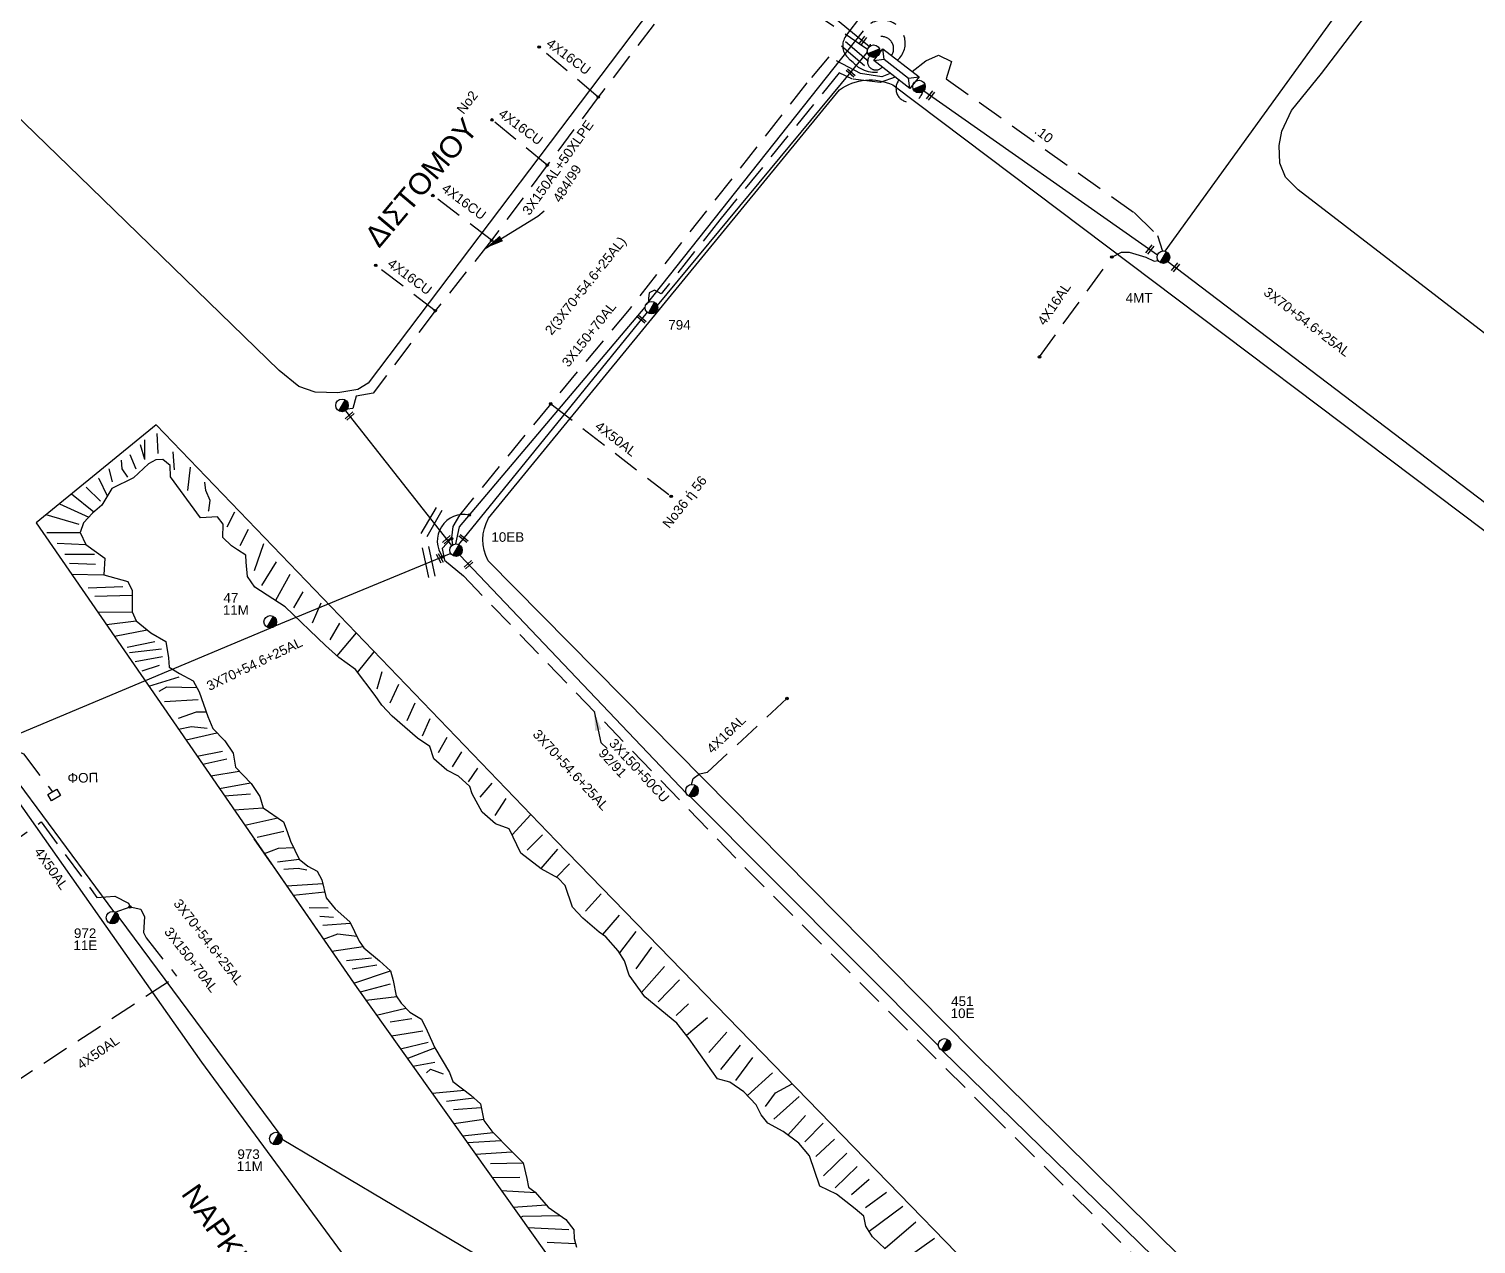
# Model space of a CAD drawing. Header units: millimetres. Extents: x 895 to 1951, y 728 to 1259.
# Drawn here: x 1068 to 1203.8, y 1048.4 to 1162.4 of the extents above; entities that cross this region are included whole.
import ezdxf

# ---------------------------------------------------------------- set-up
doc = ezdxf.new("R2010")
doc.units = ezdxf.units.MM
doc.linetypes.add('DASHED', pattern=[19.05, 12.7, -6.35])
for name, color, linetype in [('Άγνωστα', 7, 'Continuous'), ('Γέφυρες Εναέριου Δικτύου', 7, 'Continuous'), ('Επιγραφές - Σχήματα', 7, 'Continuous'), ('Επιτοίχιο Κουτί', 7, 'Continuous'), ('Καλώδια ΧΤ   3x150+50CU', 7, 'DASHED'), ('Καλώδια ΧΤ   3x150AL+50XLPE', 7, 'DASHED'), ('Μηχανική τομή', 7, 'Continuous'), ('Στύλος ΦΜ', 7, 'Continuous'), ('Στύλος ΦΜ @ 1', 7, 'Continuous'), ('Συνδέσεις', 7, 'Continuous'), ('Συνεστραμμένα ΧΤ   3x70+54.6+25 AL', 7, 'SYN_LINE'), ('Τομή', 7, 'Continuous'), ('Υποσταθμός εναέριος 2 στύλων', 7, 'Continuous'), ('Υποσταθμός πόλεως', 7, 'Continuous'), ('Υπόβαθρο ΔΕΗ', 7, 'Continuous'), ('Υπόγεια καλώδια Δικτύου ΧΤ και Παρ. ΧΤ - 3X150+70 AL', 7, 'DASHED'), ('Υπόγεια καλώδια Παροχών ΧΤ   .10 -', 7, 'DASHED'), ('Υπόγεια καλώδια Παροχών ΧΤ   4x16AL', 7, 'DASHED'), ('Υπόγεια καλώδια Παροχών ΧΤ   4x50AL', 7, 'DASHED')]:
    doc.layers.add(name, color=color, linetype=linetype)
doc.styles.get("Standard").update_dxf_attribs({"font": 'ARIAL.TTF'})
doc.linetypes.add('SYN_LINE', pattern='A,0.5,-0.0001,["/\\/\\/\\/",Standard,S=0.1,R=0,X=0,Y=-0.05],-0.25', length=0.7501)
doc.dimstyles.new('ISO-25', dxfattribs={"dimtxt": 2.5, "dimasz": 2.5, "dimexe": 1.25, "dimexo": 0.625, "dimtad": 1, "dimtxsty": 'Standard', "dimcen": 2.5, "dimadec": 0, "dimazin": 0, "dimtfac": 1, "dimtmove": 0, "dimatfit": 3, "dimfxl": 1, "dimarcsym": 0})

# ---------------------------------------------------------------- blocks, each defined once
blk = doc.blocks.new('ΥΠΟΣΤΑΘΜΟΣ ΕΝΑΕΡΙΟΣ ΕΠΙ 2 ΣΤΥΛΩΝ')
at = {"layer": 'Υποσταθμός εναέριος 2 στύλων', "linetype": 'Continuous'}
for points in [[(-11.97, -2.11, 0.574793), (-8.45, -0.07, 0.268822), (-9.64, 1.98)], [(9.68, -2.15, 0.574793), (13.19, -0.1, 0.268822), (12.01, 1.95)]]:
    blk.add_hatch(color=256, dxfattribs=at).paths.add_polyline_path(points)
for p, q in [((-11.97, -2.11), (-9.64, 1.98)), ((9.68, -2.15), (12.01, 1.95))]:
    blk.add_line(p, q, dxfattribs=at)
for centre in [(-10.81, -0.07), (10.84, -0.1)]:
    blk.add_circle(centre, 2.36, dxfattribs=at)
at = {"layer": 'Υποσταθμός πόλεως', "linetype": 'Continuous', "ltscale": 40}
blk.add_lwpolyline([(-8.57, 2.82), (8.57, 2.82), (8.57, -2.82), (-8.57, -2.82)], close=True, dxfattribs=at)
for points in [[(-5.75, 0), (-8.57, 2.82)], [(-8.57, -2.82), (-5.75, 0)], [(-5.75, 0), (5.75, 0)], [(5.75, 0), (8.57, 2.82)], [(8.57, -2.82), (5.75, 0)]]:
    blk.add_lwpolyline(points, dxfattribs=at)
at = {"layer": 'Υποσταθμός εναέριος 2 στύλων', "ltscale": 40, "flags": 1}
for tag, p in [('ΜΕΤΑΣΧΗΜΑΤΙΣΜΟΣ', (14.09, 2.51)), ('ΙΣΧΥΣ', (14.07, -0.28)), ('ΑΡΙΘΜΟΣ', (14.19, -3))]:
    blk.add_attdef(tag, p, '', height=1.8, dxfattribs=at)
blk = doc.blocks.new('ΥΠΑΡΧΩΝ ΤΣΙΜΕΝΤΕΝΙΟΣ ΣΤΥΛΟΣ')
at = {"layer": 'Στύλος ΦΜ'}
blk.add_hatch(color=7, dxfattribs=at).paths.add_polyline_path([(-1.29, -2.28, 0.574793), (2.62, 0, 0.268822), (1.3, 2.27)])
at = {"layer": 'Στύλος ΦΜ', "color": 7}
blk.add_line((-1.29, -2.28), (1.3, 2.27), dxfattribs=at)
blk.add_circle((0, 0), 2.62, dxfattribs=at)
at = {"layer": 'Στύλος ΦΜ', "flags": 4}
for tag, p in [('ΑΡΙΘΜΟΣ', (-4.68, 8.05)), ('ΤΥΠΟΣ', (-4.91, 3.03))]:
    blk.add_attdef(tag, p, '', height=4, dxfattribs=at)
blk = doc.blocks.new('ΜΗΧΑΝΙΚΗ ΤΟΜΗ')
at = {"layer": 'Μηχανική τομή', "ltscale": 40}
for p, q in [((-1.89, 0.78), (1.89, 0.78)), ((1.89, 0), (-1.89, 0))]:
    blk.add_line(p, q, dxfattribs=at)
blk = doc.blocks.new('ΤΟΜΗ')
at = {"layer": 'Τομή', "ltscale": 40}
for p, q in [((-5.68, 0), (5.68, 0)), ((5.68, -2.33), (-5.68, -2.33))]:
    blk.add_line(p, q, dxfattribs=at)
blk = doc.blocks.new('_ΣΥΝΔΕΣΗ')
at = {"layer": 'Συνδέσεις', "linetype": 'SYN_LINE', "ltscale": 40}
blk.add_hatch(color=256, dxfattribs=at).paths.add_polyline_path([(0.5, -0.01, 1), (-0.5, -0.01, 1)])
at = {"layer": 'Συνδέσεις'}
blk.add_circle((0, -0.01), 0.5, dxfattribs=at)
blk = doc.blocks.new('ΕΠΙΤΟΙΧΙΟ ΚΟΥΤΙ')
at = {"layer": 'Επιτοίχιο Κουτί', "ltscale": 40}
blk.add_lwpolyline([(-2.06, 1.35), (1.86, 1.35), (1.86, -1.39), (-2.06, -1.39)], close=True, dxfattribs=at)

msp = doc.modelspace()

# ---------------------------------------------------------------- linework, layer by layer
at = {"layer": 'Άγνωστα', "color": 85, "linetype": 'DASHED', "ltscale": 0.2}
msp.add_lwpolyline([(1149.52, 1159.49, 1.154005), (1146.31, 1162.24, 1.0253)], format="xyb", dxfattribs=at)
msp.add_lwpolyline([(1064.92, 1095.07), (1066.3, 1094.93), (1067.48, 1094.37), (1070.21, 1090.82)], dxfattribs=at)
at = {"layer": 'Άγνωστα', "color": 30, "linetype": 'DASHED', "ltscale": 0.2}
msp.add_arc((1148.02, 1160.56), 1.14, 326.1325, 169.0576, dxfattribs=at)
at = {"layer": 'Άγνωστα', "color": 173, "linetype": 'DASHED', "ltscale": 0.2}
msp.add_arc((1150.65, 1156.81), 1.27, 141.2798, 347.0829, dxfattribs=at)
at = {"layer": 'Γέφυρες Εναέριου Δικτύου'}
msp.add_arc((1108.83, 1114.35), 2.5, 78.1595, 216.7242, dxfattribs=at)
at = {"layer": 'Καλώδια ΧΤ   3x150+50CU', "color": 151, "ltscale": 0.2}
msp.add_lwpolyline([(1107.67, 1114.59), (1106.79, 1113.64), (1107.02, 1112.57), (1108.78, 1111.08), (1135.2, 1083.71), (1157.87, 1061.05), (1178.26, 1040.84), (1196.32, 1022.76), (1198.11, 1022.6)], dxfattribs=at)
at = {"layer": 'Καλώδια ΧΤ   3x150AL+50XLPE', "color": 27, "ltscale": 0.2}
msp.add_lwpolyline([(1146.71, 1160.49), (1132.04, 1170.43), (1131.03, 1169.11), (1126.69, 1162.87), (1121.44, 1156.02), (1116.65, 1149.63), (1111.43, 1142.58), (1106.14, 1135.96), (1100.32, 1128.23), (1098.72, 1127.96), (1098.39, 1126.78), (1097.87, 1126.74)], dxfattribs=at)
msp.add_arc((1147.49, 1159.34), 0.783, 132.0831, 319.1475, dxfattribs=at)
at = {"layer": 'Συνεστραμμένα ΧΤ   3x70+54.6+25 AL', "color": 30, "ltscale": 20}
msp.add_lwpolyline([(1127.16, 1177.05), (1146.9, 1160.77)], dxfattribs=at)
at = {"layer": 'Συνεστραμμένα ΧΤ   3x70+54.6+25 AL', "color": 173, "ltscale": 20}
for points in [[(1174.63, 1141.56), (1191.83, 1165.32)], [(1151.99, 1156.61), (1173.93, 1141.2)]]:
    msp.add_lwpolyline(points, dxfattribs=at)
at = {"layer": 'Συνεστραμμένα ΧΤ   3x70+54.6+25 AL', "color": 85, "ltscale": 20}
for points in [[(1146.31, 1162.24), (1125.94, 1136.55)], [(1108.08, 1114.09), (1108.4, 1115.7), (1125.84, 1136.3)], [(1107.59, 1113.18), (1091.08, 1106.37)], [(1090.66, 1106.19), (1064.97, 1095.4)], [(1064.8, 1094.6), (1075.94, 1079.59)], [(1076.44, 1079.04), (1091.46, 1058.8)], [(1091.77, 1058.21), (1117.06, 1043.2)]]:
    msp.add_lwpolyline(points, dxfattribs=at)
at = {"layer": 'Συνεστραμμένα ΧΤ   3x70+54.6+25 AL', "color": 6, "ltscale": 20}
for points in [[(1146.69, 1160.23), (1144.23, 1157.28), (1126.98, 1136.46)], [(1126.03, 1135.82), (1108.33, 1114.04)], [(1108.43, 1113.02), (1129.71, 1090.67)], [(1130.06, 1090.37), (1153.34, 1067.03)], [(1153.71, 1066.54), (1177.53, 1043.31)]]:
    msp.add_lwpolyline(points, dxfattribs=at)
at = {"layer": 'Συνεστραμμένα ΧΤ   3x70+54.6+25 AL', "color": 2, "ltscale": 20}
msp.add_lwpolyline([(1174.91, 1140.58), (1215.83, 1109.49)], dxfattribs=at)
at = {"layer": 'Συνεστραμμένα ΧΤ   3x70+54.6+25 AL', "color": 27, "ltscale": 20}
msp.add_lwpolyline([(1097.71, 1126.58), (1107.67, 1113.92)], dxfattribs=at)
at = {"layer": 'Υπόβαθρο ΔΕΗ'}
for points in [[(1213.21, 1127.22), (1187.12, 1147.32), (1185.93, 1148.51), (1185.4, 1149.8), (1185.35, 1151.47), (1185.61, 1152.81), (1186.51, 1154.75), (1189.33, 1158.22), (1246.87, 1233.67)], [(1048.81, 1171.77), (1061.18, 1205.09), (1086.81, 1205.52), (1128.32, 1173.85), (1129.33, 1172.96), (1129.88, 1171.91), (1130.23, 1170.76), (1129.99, 1169.25), (1129.4, 1168.26), (1128.28, 1166.79), (1099.85, 1129.16), (1098.87, 1128.57), (1096.98, 1128.25), (1094.86, 1128.31), (1093.35, 1128.86), (1091.5, 1130.36), (1073.81, 1147.53), (1048.81, 1171.77)], [(1187.27, 1014.4), (1117.49, 1086.23), (1079.93, 1125.25), (1068.67, 1116.07), (1098.78, 1072.45), (1153.53, 995.56), (1187.27, 1014.4)], [(1078.89, 1122), (1078.48, 1123.37)], [(1078.89, 1122), (1078.89, 1123.86)], [(1080.14, 1122.58), (1080.14, 1122.63), (1080.05, 1124.44)], [(1148.37, 1047.94), (1147.19, 1049.05), (1146.56, 1050.06), (1146.37, 1051.01), (1145.54, 1051.69), (1143.8, 1053.06), (1142.24, 1053.82), (1141.27, 1056.65), (1140.26, 1057.85), (1138.78, 1058.93), (1137.35, 1059.74), (1136.74, 1060.51), (1136.25, 1061.46), (1135.11, 1062.66), (1133.78, 1063.56), (1132.62, 1063.89), (1129.97, 1067.64), (1128.81, 1069.11), (1125.8, 1071.58), (1124.34, 1073.61), (1123.91, 1074.95), (1123.32, 1075.9), (1122.14, 1077.2), (1121.53, 1077.64), (1119.98, 1078.95), (1119.03, 1079.99), (1118.33, 1082.03), (1117.69, 1082.72), (1116.08, 1083.59), (1114.17, 1085.07), (1113.08, 1087.34), (1111.79, 1087.82), (1110.55, 1088.9), (1109.61, 1090.62), (1109.37, 1091.31), (1108.33, 1092.29), (1107.22, 1092.85), (1106.01, 1093.9), (1105.64, 1095.07), (1104.47, 1095.87), (1102.08, 1097.93), (1101.12, 1098.94), (1100.49, 1099.86), (1098.65, 1102.29), (1097.08, 1103.42), (1095.83, 1104.54), (1092.04, 1108.19), (1089.19, 1110.01), (1088.51, 1111.04), (1088.39, 1112.38), (1088.35, 1113.04), (1087.59, 1113.52), (1087, 1113.91), (1086.21, 1114.69), (1086.23, 1115.95), (1085.7, 1116.63), (1084.1, 1116.53), (1081.3, 1120.38), (1081.27, 1121.44), (1080.57, 1122.01), (1079.91, 1121.98), (1079.24, 1121.59), (1077.82, 1120.28), (1075.78, 1119.28), (1074.84, 1117.73), (1073.96, 1116.96), (1073.12, 1116.07), (1072.82, 1115.17), (1073.35, 1114.02), (1075.13, 1112.74), (1075.04, 1111.19), (1077.28, 1110.55), (1077.7, 1109.72), (1077.7, 1107.72), (1078.06, 1106.87), (1079.45, 1105.75), (1080.86, 1104.92), (1081.11, 1103.38), (1081.17, 1102.52), (1082.14, 1101.93), (1083.42, 1101.22), (1083.97, 1100.21), (1084.78, 1097.88), (1085.26, 1096.75), (1086.38, 1095.6), (1087.16, 1094.44), (1087.4, 1093.14), (1088.86, 1091.6), (1089.67, 1090.39), (1090, 1089.32), (1091.9, 1088.01), (1092.23, 1087.11), (1092.54, 1086.19), (1093.37, 1084.5), (1094.17, 1083.85), (1095.06, 1083.37), (1095.5, 1082.55), (1095.91, 1080.87), (1096.73, 1079.85), (1098.12, 1078.61), (1099.01, 1076.8), (1099.44, 1076.19), (1100.89, 1074.96), (1101.94, 1074.01), (1102.19, 1073.1), (1102.46, 1071.68), (1102.94, 1070.98), (1103.74, 1070.15), (1104.84, 1069.5), (1105.37, 1068.38), (1106.09, 1066.79), (1107.49, 1064.49), (1107.78, 1063.64), (1109.48, 1062.34), (1110.39, 1061.54), (1110.71, 1059.99), (1111.46, 1058.96), (1113.29, 1057.09), (1114.38, 1056.01), (1114.72, 1054.52), (1114.9, 1053.71), (1115.53, 1053.26), (1116.74, 1051.84), (1118.38, 1050.69), (1119.14, 1049.73), (1119.17, 1048.9), (1119.4, 1048.1)], [(1076.67, 1121.94), (1076.71, 1121.14), (1077.25, 1120.34)], [(1078.08, 1121.09), (1077.5, 1122.45)], [(1081.51, 1122.71), (1081.64, 1121.03)], [(1075.49, 1121.12), (1075.8, 1119.9)], [(1083.14, 1121.3), (1083.15, 1121.3), (1082.88, 1119.1)], [(1073.38, 1119.42), (1074.73, 1118.1)], [(1074.52, 1120.24), (1074.55, 1120.21), (1075.36, 1118.59)], [(1084.83, 1117.17), (1084.89, 1117.22), (1085, 1118.17), (1084.6, 1119.11), (1084.5, 1119.88)], [(1070.87, 1117.86), (1073.61, 1116.59)], [(1072, 1118.78), (1074.09, 1117.08)], [(1069.59, 1116.83), (1072.69, 1115.93)], [(1087.3, 1117.06), (1086.59, 1115.67)], [(1069.67, 1115.14), (1072.82, 1115.17)], [(1088.57, 1115.45), (1087.81, 1113.91)], [(1070.65, 1114.16), (1073.35, 1114.02)], [(1089.16, 1111.58), (1090.06, 1114.11)], [(1071.36, 1113.11), (1074.17, 1113.13)], [(1091.22, 1112.41), (1089.83, 1110.18)], [(1071.81, 1112.27), (1074.26, 1112.17)], [(1072, 1111.25), (1075.04, 1111.19)], [(1092.48, 1111.22), (1091.14, 1108.77)], [(1073.57, 1109.95), (1076.81, 1110.1)], [(1074.19, 1109.19), (1077.7, 1109.26)], [(1092.86, 1108.08), (1093.75, 1109.58)], [(1094.63, 1106.67), (1095.42, 1108.55)], [(1074.46, 1107.69), (1077.7, 1107.72)], [(1075.27, 1106.52), (1078.06, 1106.87)], [(1076.02, 1105.42), (1079.1, 1106.03)], [(1096.29, 1105.07), (1097.19, 1106.65)], [(1098.72, 1105.73), (1096.91, 1103.57)], [(1077.22, 1104.4), (1079.81, 1104.94)], [(1077.45, 1103.89), (1080.43, 1104.25)], [(1077.97, 1103.06), (1080.55, 1103.52)], [(1098.84, 1102.03), (1100.42, 1103.96)], [(1078.62, 1102.18), (1080.26, 1102.69)], [(1079.25, 1100.75), (1082.09, 1101.61)], [(1100.68, 1100.49), (1101.16, 1102.11)], [(1080.22, 1100.26), (1080.93, 1100.66), (1083.75, 1100.61)], [(1102.68, 1100.88), (1101.88, 1099.14)], [(1080.74, 1099.3), (1083.88, 1099.47)], [(1104.22, 1099.13), (1103.48, 1097.49)], [(1082.04, 1097.72), (1083.73, 1098.33), (1084.63, 1098.32)], [(1104.94, 1096.06), (1105.65, 1097.69)], [(1082.04, 1096.71), (1083.26, 1096.95), (1084.72, 1096.79)], [(1082.75, 1095.69), (1085.64, 1096.36)], [(1106.44, 1094.51), (1107.25, 1095.96)], [(1083.78, 1094.18), (1086.16, 1094.65)], [(1084.32, 1093.4), (1086.59, 1093.91)], [(1108.59, 1094.57), (1107.72, 1093.18)], [(1085.07, 1092.31), (1087.75, 1092.77)], [(1109.27, 1091.77), (1110.14, 1093.04)], [(1085.88, 1091.14), (1088.81, 1091.66)], [(1110.36, 1090.31), (1111.48, 1091.64)], [(1086.37, 1090.44), (1088.79, 1090.63)], [(1087.26, 1089.14), (1090, 1089.32)], [(1111.76, 1088.59), (1112.78, 1090.2)], [(1088.27, 1087.68), (1091.35, 1088.39)], [(1113.35, 1086.77), (1115.12, 1088.69)], [(1091.92, 1087.09), (1089.42, 1086.53)], [(1114.76, 1085.33), (1116.21, 1086.77)], [(1089.15, 1086.4), (1098.78, 1072.45)], [(1090.79, 1084.02), (1089.15, 1086.4)], [(1090.1, 1085.03), (1091.42, 1085.54), (1091.42, 1085.54), (1092.83, 1085.6)], [(1117.62, 1085.45), (1116.04, 1083.62)], [(1091.32, 1084.25), (1093.37, 1084.5)], [(1118.74, 1084.07), (1117.53, 1082.81)], [(1091.92, 1083.57), (1093.26, 1083.67), (1094.08, 1083.5)], [(1092.2, 1081.99), (1095.58, 1082.21)], [(1092.8, 1081.11), (1095.77, 1081.45)], [(1121.72, 1081.24), (1120.23, 1079.62)], [(1094.31, 1079.98), (1096.08, 1079.94)], [(1095.32, 1079.16), (1096.6, 1079.07)], [(1095.59, 1078.31), (1098.18, 1078.48)], [(1123.4, 1079.25), (1121.84, 1077.42)], [(1095.66, 1076.98), (1097, 1077.48), (1098.77, 1077.27)], [(1124.97, 1077.71), (1123.44, 1075.7)], [(1096.42, 1075.87), (1099.36, 1076.29)], [(1125, 1074.22), (1126.47, 1076.23)], [(1097.81, 1075), (1100.16, 1075.25)], [(1098.35, 1074.22), (1100.66, 1074.57)], [(1127.64, 1074.44), (1125.51, 1071.99)], [(1098.49, 1072.87), (1101.94, 1074.01)], [(1129.05, 1073.17), (1127.06, 1071.11)], [(1101.92, 1072.77), (1099.1, 1072.01)], [(1102.53, 1071.58), (1099.64, 1071.25)], [(1100.62, 1069.87), (1103.39, 1070.51)], [(1129.92, 1070.92), (1128.76, 1069.82)], [(1101.9, 1069.22), (1103.93, 1069.55)], [(1131.69, 1069.61), (1129.73, 1067.94)], [(1102.02, 1067.91), (1104.96, 1068.4)], [(1133.49, 1068.26), (1131.82, 1066.37)], [(1102.87, 1066.71), (1105.46, 1067.32)], [(1103.51, 1065.81), (1106.09, 1066.79)], [(1134.77, 1067.05), (1132.92, 1064.77)], [(1104.04, 1065.06), (1106.11, 1065.46)], [(1135.9, 1065.9), (1134.33, 1063.72)], [(1105.33, 1064.45), (1105.68, 1064.79), (1106.88, 1064.36)], [(1137.79, 1064.46), (1135.43, 1062.32)], [(1105.84, 1062.54), (1108.87, 1062.81)], [(1137.13, 1061.3), (1138.07, 1062.57), (1139.65, 1063.41)], [(1140.28, 1062.22), (1137.93, 1060.1)], [(1107.2, 1061.8), (1109.77, 1062.09)], [(1107.86, 1061.02), (1110.46, 1061.2)], [(1107.88, 1059.68), (1110.69, 1060.1)], [(1140.88, 1060.46), (1139.22, 1058.61)], [(1142.56, 1059.74), (1140.84, 1057.98)], [(1108.68, 1058.54), (1111.56, 1058.85)], [(1112.31, 1058.08), (1109.15, 1057.89)], [(1141.85, 1056.6), (1143.62, 1058.21)], [(1109.91, 1056.82), (1113.34, 1057.03)], [(1144.78, 1056.92), (1142.59, 1054.79)], [(1111.33, 1055.95), (1114.38, 1056.01)], [(1143.68, 1053.65), (1145.74, 1055.67)], [(1114.08, 1054.63), (1111.5, 1054.59), (1111.5, 1054.59)], [(1146.85, 1054.43), (1145.19, 1052.99)], [(1112.33, 1053.42), (1115.57, 1053.21)], [(1148.48, 1053.21), (1146.51, 1051.77)], [(1113.44, 1051.85), (1116.54, 1052.07)], [(1150.03, 1051.9), (1146.87, 1049.56)], [(1114.15, 1050.86), (1114.37, 1050.99), (1117.86, 1051.05)], [(1114.8, 1049.95), (1118.69, 1049.76)], [(1151.23, 1050.43), (1148.35, 1047.95)], [(1116.64, 1048.57), (1119.31, 1048.42)], [(1153.01, 1048.89), (1150.39, 1047.05)]]:
    msp.add_lwpolyline(points, dxfattribs=at)
for points in [[(1111.13, 1116.49), (1144.08, 1156.7, -0.271454), (1149.09, 1157.15), (1222.31, 1101.99), (1272.45, 1064.27, -0.430541), (1271.9, 1059.85), (1236.56, 1040.71), (1204.23, 1023.25, -0.299495), (1199.02, 1024.49), (1156.53, 1066.51), (1111.1, 1112.51, -0.251207), (1111.13, 1116.49, -3.296334)], [(1052.06, 1004.11), (1052.06, 1004.11), (1102.95, 1031.68, 0.303533), (1105.5, 1036.51), (1084.22, 1065.45), (1064.83, 1092.99, 0.315464), (1063.28, 1093.54), (1023.76, 1091.37), (998.91, 1089.83), (1046.25, 1005.99, 0.333652), (1052.06, 1004.11, 20.832284)]]:
    msp.add_lwpolyline(points, format="xyb", dxfattribs=at)
at = {"layer": 'Υπόγεια καλώδια Δικτύου ΧΤ και Παρ. ΧΤ - 3X150+70 AL', "color": 1, "ltscale": 0.2}
msp.add_lwpolyline([(1148.42, 1158.57, -0.322886), (1145.36, 1159.26), (1145.07, 1159.49), (1144.82, 1159.76, -0.359711), (1144.66, 1161.72), (1153.57, 1173.17), (1144.36, 1179.19, -0.339477), (1144.34, 1180.08), (1148.19, 1184.9), (1149.66, 1186.81)], format="xyb", dxfattribs=at)
at = {"layer": 'Υπόγεια καλώδια Δικτύου ΧΤ και Παρ. ΧΤ - 3X150+70 AL', "color": 151, "ltscale": 0.2}
msp.add_lwpolyline([(1148.83, 1158.24), (1148.04, 1157.9), (1146.05, 1158.22), (1143.09, 1159.8), (1141.01, 1157.35), (1124.34, 1136.08), (1116.98, 1127.23), (1108.4, 1116.79), (1107.8, 1115.72), (1107.66, 1114.66), (1107.77, 1113.99)], dxfattribs=at)
at = {"layer": 'Υπόγεια καλώδια Δικτύου ΧΤ και Παρ. ΧΤ - 3X150+70 AL', "color": 6, "ltscale": 0.2}
msp.add_lwpolyline([(1149.31, 1157.87), (1147.89, 1157.39), (1145.31, 1157.69), (1144.05, 1158.28), (1132.85, 1144.5), (1127.35, 1137.56), (1126.73, 1137.91), (1126.21, 1137.66), (1126.14, 1137.1), (1126.16, 1136.77)], dxfattribs=at)
at = {"layer": 'Υπόγεια καλώδια Δικτύου ΧΤ και Παρ. ΧΤ - 3X150+70 AL', "color": 85, "ltscale": 0.2}
msp.add_lwpolyline([(1076.1, 1079.54), (1077.49, 1080.02), (1078.49, 1079.82), (1078.85, 1079.1), (1078.77, 1077.61), (1079, 1077.11), (1081.86, 1073.53)], dxfattribs=at)
at = {"layer": 'Υπόγεια καλώδια Παροχών ΧΤ   .10 -', "color": 2, "ltscale": 0.2}
msp.add_lwpolyline([(1150.89, 1158.42), (1152.19, 1159.42), (1153.37, 1159.94), (1154.6, 1159.34), (1154.08, 1157.74), (1171.72, 1145.17), (1173.93, 1143.03), (1174.39, 1141.57)], dxfattribs=at)
at = {"layer": 'Υπόγεια καλώδια Παροχών ΧΤ   4x16AL', "color": 173, "ltscale": 0.2}
msp.add_lwpolyline([(1162.85, 1131.64), (1169.64, 1141), (1170.54, 1141.45), (1171.26, 1141.47), (1172.82, 1140.98), (1173.62, 1140.62), (1173.98, 1140.68)], dxfattribs=at)
at = {"layer": 'Υπόγεια καλώδια Παροχών ΧΤ   4x16AL', "color": 6, "ltscale": 0.2}
msp.add_lwpolyline([(1130.18, 1091.52), (1130.34, 1092.06), (1130.93, 1092.52), (1131.69, 1092.65), (1139.15, 1099.58)], dxfattribs=at)
at = {"layer": 'Υπόγεια καλώδια Παροχών ΧΤ   4x50AL', "color": 27, "ltscale": 0.2}
for points in [[(1121.44, 1156.02), (1115.89, 1160.71)], [(1116.65, 1149.63), (1111.46, 1153.88)], [(1111.43, 1142.58), (1105.91, 1146.78)], [(1106.14, 1135.96), (1100.56, 1140.23)]]:
    msp.add_lwpolyline(points, dxfattribs=at)
at = {"layer": 'Υπόγεια καλώδια Παροχών ΧΤ   4x50AL', "color": 151, "ltscale": 0.2}
msp.add_lwpolyline([(1116.98, 1127.23), (1128.28, 1118.55)], dxfattribs=at)
at = {"layer": 'Υπόγεια καλώδια Παροχών ΧΤ   4x50AL', "color": 85, "ltscale": 0.2}
for points in [[(1062.66, 1083.37), (1069.15, 1087.99), (1074.39, 1080.9), (1076.06, 1081.04), (1077.35, 1080.36), (1077.49, 1080.02)], [(1066.22, 1063.27), (1081.86, 1073.53)]]:
    msp.add_lwpolyline(points, dxfattribs=at)

# ---------------------------------------------------------------- block references
at = {"layer": 'Επιτοίχιο Κουτί', "xscale": 0.2500000000000108, "yscale": 0.2500000000000108, "zscale": 0.2500000000000108, "rotation": 30.57398462607389}
msp.add_blockref('ΕΠΙΤΟΙΧΙΟ ΚΟΥΤΙ', (1070.39, 1090.54), dxfattribs=at)
at = {"layer": 'Μηχανική τομή'}
for p, xscale, yscale, zscale, rotation in [((1146.33, 1161.24), 0.2499999999999843, 0.2499999999999843, 0.2499999999999843, 51.61256233320745), ((1145.18, 1158.35), 0.2500000000000617, 0.2500000000000617, 0.2500000000000617, 140.4660780328317), ((1152.69, 1156.11), 0.2499999999999843, 0.2499999999999843, 0.2499999999999843, 51.61256233320745), ((1173.29, 1141.65), 0.2499999999999843, 0.2499999999999843, 0.2499999999999843, 51.61256233320745), ((1175.7, 1139.98), 0.2499999999999843, 0.2499999999999843, 0.2499999999999843, 51.61256233320745), ((1125.57, 1135.25), 0.2500000000000617, 0.2500000000000617, 0.2500000000000617, 140.4660780328317), ((1098.04, 1126.15), 0.2500000000000907, 0.2500000000000907, 0.2500000000000907, 222.5948263714666), ((1107.18, 1114.54), 0.2500000000000907, 0.2500000000000907, 0.2500000000000907, 222.5948263714666), ((1108.85, 1114.67), 0.2500000000000617, 0.2500000000000617, 0.2500000000000617, 140.4660780328317), ((1106.64, 1112.78), 0.2500000000000813, 0.2500000000000813, 0.2500000000000813, 119.006759344745), ((1109.2, 1112.21), 0.2500000000000907, 0.2500000000000907, 0.2500000000000907, 222.5948263714666)]:
    msp.add_blockref('ΜΗΧΑΝΙΚΗ ΤΟΜΗ', p, dxfattribs=dict(at, xscale=xscale, yscale=yscale, zscale=zscale, rotation=rotation))
at = {"layer": 'Στύλος ΦΜ @ 1', "ltscale": 40}
ref = msp.add_blockref('ΥΠΑΡΧΩΝ ΤΣΙΜΕΝΤΕΝΙΟΣ ΣΤΥΛΟΣ', (1174.48, 1140.99), dxfattribs=dict(at, xscale=0.2249999999999091, yscale=0.2249999999999091, zscale=0.2249999999999091))
ref.add_attrib('ΤΥΠΟΣ', '4MT', (1170.94, 1136.72), dxfattribs={"layer": 'Στύλος ΦΜ', "height": 0.9, "flags": 4})
ref = msp.add_blockref('ΥΠΑΡΧΩΝ ΤΣΙΜΕΝΤΕΝΙΟΣ ΣΤΥΛΟΣ', (1126.43, 1136.25), dxfattribs=dict(at, xscale=0.2249999999999091, yscale=0.2249999999999091, zscale=0.2249999999999091))
ref.add_attrib('ΤΥΠΟΣ', '794', (1128.01, 1134.19), dxfattribs={"layer": 'Στύλος ΦΜ', "height": 0.9, "flags": 4})
at = {"layer": 'Στύλος ΦΜ @ 1', "ltscale": 40, "xscale": 0.2249999999999091, "yscale": 0.2249999999999091, "zscale": 0.2249999999999091}
for p in [(1097.39, 1127.08), (1130.24, 1090.93)]:
    msp.add_blockref('ΥΠΑΡΧΩΝ ΤΣΙΜΕΝΤΕΝΙΟΣ ΣΤΥΛΟΣ', p, dxfattribs=at)
at = {"layer": 'Στύλος ΦΜ @ 1', "ltscale": 40}
ref = msp.add_blockref('ΥΠΑΡΧΩΝ ΤΣΙΜΕΝΤΕΝΙΟΣ ΣΤΥΛΟΣ', (1108.09, 1113.5), dxfattribs=dict(at, xscale=0.2249999999999091, yscale=0.2249999999999091, zscale=0.2249999999999091))
ref.add_attrib('ΤΥΠΟΣ', '10EB', (1111.41, 1114.28), dxfattribs={"layer": 'Στύλος ΦΜ', "height": 0.9, "flags": 4})
ref = msp.add_blockref('ΥΠΑΡΧΩΝ ΤΣΙΜΕΝΤΕΝΙΟΣ ΣΤΥΛΟΣ', (1090.65, 1106.77), dxfattribs=dict(at, xscale=0.2249999999999091, yscale=0.2249999999999091, zscale=0.2249999999999091))
ref.add_attrib('ΤΥΠΟΣ', '11M', (1086.2, 1107.43), dxfattribs={"layer": 'Στύλος ΦΜ', "height": 0.9, "flags": 4})
ref.add_attrib('ΑΡΙΘΜΟΣ', '47', (1086.26, 1108.57), dxfattribs={"layer": 'Στύλος ΦΜ', "height": 0.9, "flags": 4})
ref = msp.add_blockref('ΥΠΑΡΧΩΝ ΤΣΙΜΕΝΤΕΝΙΟΣ ΣΤΥΛΟΣ', (1075.85, 1079.01), dxfattribs=dict(at, xscale=0.2249999999999091, yscale=0.2249999999999091, zscale=0.2249999999999091))
ref.add_attrib('ΤΥΠΟΣ', '11E', (1072.18, 1075.97), dxfattribs={"layer": 'Στύλος ΦΜ', "height": 0.9, "flags": 4})
ref.add_attrib('ΑΡΙΘΜΟΣ', '972', (1072.23, 1077.1), dxfattribs={"layer": 'Στύλος ΦΜ', "height": 0.9, "flags": 4})
ref = msp.add_blockref('ΥΠΑΡΧΩΝ ΤΣΙΜΕΝΤΕΝΙΟΣ ΣΤΥΛΟΣ', (1153.93, 1067.08), dxfattribs=dict(at, xscale=0.2249999999999091, yscale=0.2249999999999091, zscale=0.2249999999999091))
ref.add_attrib('ΤΥΠΟΣ', '10E', (1154.51, 1069.59), dxfattribs={"layer": 'Στύλος ΦΜ', "height": 0.9, "flags": 4})
ref.add_attrib('ΑΡΙΘΜΟΣ', '451', (1154.56, 1070.72), dxfattribs={"layer": 'Στύλος ΦΜ', "height": 0.9, "flags": 4})
ref = msp.add_blockref('ΥΠΑΡΧΩΝ ΤΣΙΜΕΝΤΕΝΙΟΣ ΣΤΥΛΟΣ', (1091.18, 1058.28), dxfattribs=dict(at, xscale=0.2249999999999091, yscale=0.2249999999999091, zscale=0.2249999999999091))
ref.add_attrib('ΤΥΠΟΣ', '11M', (1087.51, 1055.24), dxfattribs={"layer": 'Στύλος ΦΜ', "height": 0.9, "flags": 4})
ref.add_attrib('ΑΡΙΘΜΟΣ', '973', (1087.57, 1056.37), dxfattribs={"layer": 'Στύλος ΦΜ', "height": 0.9, "flags": 4})
at = {"layer": 'Συνδέσεις', "xscale": 0.2249999999999091, "yscale": 0.2249999999999091, "zscale": 0.2249999999999091}
for p in [(1115.89, 1160.71), (1121.44, 1156.02), (1111.46, 1153.88), (1116.65, 1149.63), (1105.91, 1146.78), (1111.43, 1142.58), (1169.64, 1141), (1100.56, 1140.23), (1106.14, 1135.96), (1162.85, 1131.64), (1116.98, 1127.23), (1128.28, 1118.55), (1109.34, 1116.8), (1107.67, 1114.59), (1106.82, 1112.86), (1139.15, 1099.58), (1077.49, 1080.02)]:
    msp.add_blockref('_ΣΥΝΔΕΣΗ', p, dxfattribs=at)
at = {"layer": 'Τομή'}
for p, xscale, yscale, zscale, rotation in [((1145.72, 1160.31), 0.2499999999999838, 0.2499999999999838, 0.2499999999999838, 319.4047250014623), ((1106.05, 1115.98), 0.2500000000000364, 0.2500000000000364, 0.2500000000000364, 239.6864381567319), ((1105.8, 1112.44), 0.2500000000000068, 0.2500000000000068, 0.2500000000000068, 281.8569743110603)]:
    msp.add_blockref('ΤΟΜΗ', p, dxfattribs=dict(at, xscale=xscale, yscale=yscale, zscale=zscale, rotation=rotation))
at = {"layer": 'Υποσταθμός εναέριος 2 στύλων', "xscale": 0.249999999999978, "yscale": 0.249999999999978, "zscale": 0.249999999999978, "rotation": 322.1383135550747}
msp.add_blockref('ΥΠΟΣΤΑΘΜΟΣ ΕΝΑΕΡΙΟΣ ΕΠΙ 2 ΣΤΥΛΩΝ', (1149.42, 1158.68), dxfattribs=at)

# ---------------------------------------------------------------- texts
at = {"layer": 'Επιγραφές - Σχήματα', "color": 7, "width": 84.1859, "attachment_point": 1}
for s, insert, char_height, rotation in [('ΔΙΣΤΟΜΟΥ', (1099.34, 1143.06), 2, 49.9227), ('92/91', (1122.06, 1094.99), 0.9, 312.6527), ('ΝΑΡΚΙΣΣΟΥ', (1083.86, 1054.24), 2, 305.0774)]:
    msp.add_mtext(s, dxfattribs=dict(at, insert=insert, char_height=char_height, rotation=rotation))
at = {"layer": 'Καλώδια ΧΤ   3x150+50CU', "color": 7, "insert": (1123.05, 1095.92), "char_height": 0.9, "width": 84.1859, "attachment_point": 1, "rotation": 312.6527}
msp.add_mtext('3X150+50CU', dxfattribs=at)
at = {"layer": 'Καλώδια ΧΤ   3x150AL+50XLPE', "color": 7, "insert": (1117.65, 1149.4), "char_height": 0.9, "width": 13.9242, "attachment_point": 5, "rotation": 54.7169}
msp.add_mtext('3X150AL+50XLPE', dxfattribs=at)
at = {"layer": 'Συνεστραμμένα ΧΤ   3x70+54.6+25 AL', "color": 7, "char_height": 0.9, "width": 84.1859, "attachment_point": 1}
for s, insert, rotation in [('2(3X70+54.6+25AL)', (1116.36, 1134.17), 51.4213), ('3X70+54.6+25AL', (1184.35, 1138.25), 322.6187), ('3X70+54.6+25AL', (1084.56, 1101.09), 25.7439), ('3X70+54.6+25AL', (1115.88, 1096.78), 312.715), ('3X70+54.6+25AL', (1082.23, 1080.88), 307.7867)]:
    msp.add_mtext(s, dxfattribs=dict(at, insert=insert, rotation=rotation))
at = {"layer": 'Υπόγεια καλώδια Δικτύου ΧΤ και Παρ. ΧΤ - 3X150+70 AL', "color": 7, "char_height": 0.9, "width": 84.1859, "attachment_point": 1}
for s, insert, rotation in [('No2', (1108.08, 1154.89), 52.3028), ('484/99', (1117.11, 1146.52), 58.0107), ('3X150+70AL', (1117.94, 1131.16), 51.6735), ('No36 ή 56', (1127.39, 1116.03), 51.6735), ('ΦΟΠ', (1071.61, 1092.56), 1.0559), ('3X150+70AL', (1081.36, 1078.23), 307.6869)]:
    msp.add_mtext(s, dxfattribs=dict(at, insert=insert, rotation=rotation))
at = {"layer": 'Υπόγεια καλώδια Παροχών ΧΤ   .10 -', "color": 7, "insert": (1162.84, 1153.41), "char_height": 0.9, "width": 84.1859, "attachment_point": 1, "rotation": 322.9049}
msp.add_mtext('.10', dxfattribs=at)
at = {"layer": 'Υπόγεια καλώδια Παροχών ΧΤ   4x16AL', "color": 7, "char_height": 0.9, "width": 84.1859, "attachment_point": 1}
for insert, rotation in [((1162.59, 1135.01), 55.8276), ((1131.51, 1095), 43.9053)]:
    msp.add_mtext('4X16AL', dxfattribs=dict(at, insert=insert, rotation=rotation))
at = {"layer": 'Υπόγεια καλώδια Παροχών ΧΤ   4x50AL', "color": 7, "char_height": 0.9, "width": 84.1859, "attachment_point": 1}
for s, insert, rotation in [('4X16CU', (1117.02, 1161.59), 323.4138), ('4X16CU', (1112.53, 1155), 323.4138), ('4X16CU', (1107.2, 1147.99), 323.4138), ('4X16CU', (1102.11, 1140.94), 323.4138), ('4X50AL', (1121.6, 1125.67), 322.4447), ('4X50AL', (1069.19, 1085.71), 305.0608), ('4X50AL', (1072.4, 1065.46), 35.0608)]:
    msp.add_mtext(s, dxfattribs=dict(at, insert=insert, rotation=rotation))

# ---------------------------------------------------------------- leaders
at = {"layer": 'Άγνωστα'}
msp.add_leader([(1110.81, 1141.81), (1115.78, 1144.85), (1116.35, 1145.35)], dimstyle='ISO-25', override={"dimasz": 1.8, "dimgap": 0.625, "dimtad": 0}, dxfattribs=at)
at = {"layer": 'Επιγραφές - Σχήματα'}
msp.add_leader([(1121.05, 1098.37), (1121.68, 1095.46), (1122.28, 1094.87)], dimstyle='ISO-25', override={"dimasz": 1.8, "dimgap": 0.625, "dimtad": 0}, dxfattribs=at)

doc.saveas('drawing.dxf')
